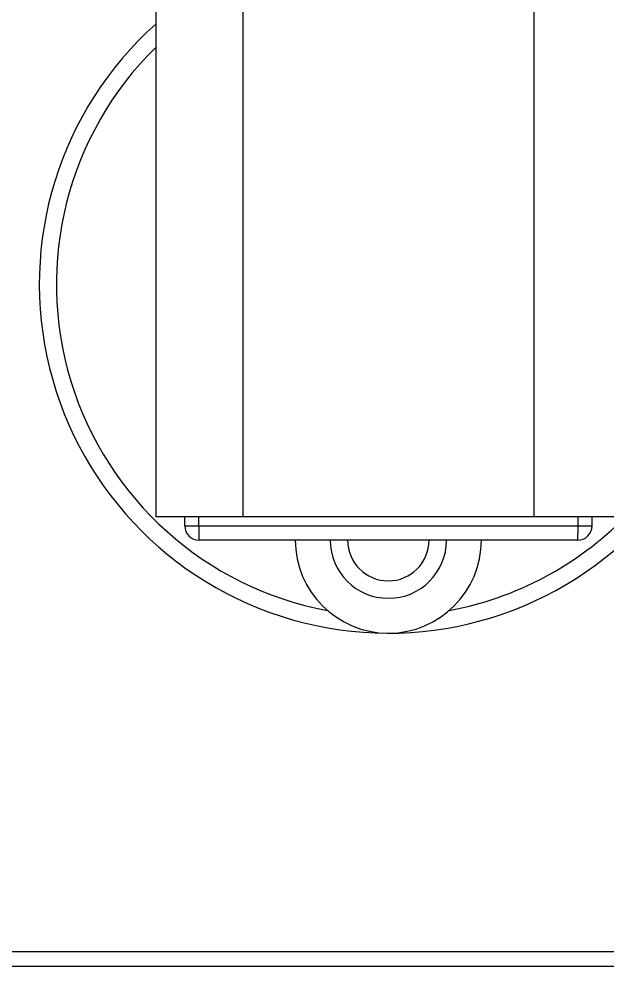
# Model space of a CAD drawing. Header units: inches. Extents: x 0 to 34.2, y 0 to 22.
# Drawn here: x 4.519 to 4.6486, y 9.683 to 9.8917 of the extents above; entities that cross this region are included whole.
import ezdxf

# ---------------------------------------------------------------- set-up
doc = ezdxf.new("R2010")
doc.units = ezdxf.units.IN
doc.header["$MEASUREMENT"] = 0

msp = doc.modelspace()

# ---------------------------------------------------------------- linework, layer by layer
at = {"color": 7, "linetype": 'Continuous', "lineweight": 25}
for p, q in [((4.549116802744788, 11.42258246330178), (4.549116802744788, 9.782012997726385)), ((4.568342226169102, 11.42258246330178), (4.568342226169102, 9.782012997726385)), ((4.632426970918649, 11.42258246330178), (4.632426970918649, 9.782012997726385)), ((4.568342226169102, 9.782012997726385), (4.549116802744788, 9.782012997726385)), ((4.555525277219559, 9.780026370639153), (4.555525277219559, 9.782012997726385)), ((4.558601344967533, 9.780026370639153), (4.558601344967533, 9.782012997726385)), ((4.632426970918649, 9.782012997726385), (4.568342226169102, 9.782012997726385)), ((4.651652394343193, 9.782012997726385), (4.632426970918649, 9.782012997726385)), ((4.64216785212022, 9.780026370639153), (4.64216785212022, 9.782012997726385)), ((4.645243919868193, 9.780026370639153), (4.645243919868193, 9.782012997726385)), ((4.555525277219559, 9.780026370639153), (4.558601344967533, 9.780026370639153)), ((4.558601344967533, 9.780026370639153), (4.64216785212022, 9.780026370639153)), ((4.64216785212022, 9.780026370639153), (4.645243919868193, 9.780026370639153)), ((4.642103767375456, 9.776886218146444), (4.558665429712295, 9.776886218146444))]:
    msp.add_line(p, q, dxfattribs=at)
at = {"color": 3, "linetype": 'Continuous'}
for p, q in [((4.394608936031386, 9.686260402680917), (4.995176351570562, 9.686260402680917)), ((4.393275936816435, 9.683030443044672), (4.995535235974561, 9.683030443044672))]:
    msp.add_line(p, q, dxfattribs=at)
at = {"color": 7, "linetype": 'Continuous', "lineweight": 25}
for centre, radius, start, end in [((4.600384598543876, 9.833280793525644), 0.07690169369884899, 131.8103148953495, 318.1896851037743), ((4.600384598543876, 9.833280793525644), 0.07314013243915383, 134.5035140160626, 259.424386204218), ((4.600384598543876, 9.833280793525644), 0.0731401324391533, 280.575613795782, 315.4964859840573), ((4.558665429712295, 9.780026370639153), 0.003140152492703413, 180, 270), ((4.642103767375456, 9.780026370639153), 0.003140152492702955, 270, 0), ((4.600384598543876, 9.776886218146444), 0.02050711831969308, 180, 0), ((4.600384598543876, 9.776886218146444), 0.01281694894980789, 180, 0), ((4.600384598543876, 9.776886218146444), 0.008971864264865978, 180, 0)]:
    msp.add_arc(centre, radius, start, end, dxfattribs=at)
for centre, ratio, start_param, end_param in [((4.558665429712295, 9.780026370639153), 0.02040816326507944, 4.71238898038469, 6.283185307179586), ((4.642103767375456, 9.780026370639153), 0.02040816326537174, 0, 1.570796326794824)]:
    msp.add_ellipse(centre, major_axis=(-5.768366548534882e-19, -0.003140152492702955), ratio=ratio, start_param=start_param, end_param=end_param, dxfattribs=at)

doc.saveas('drawing.dxf')
